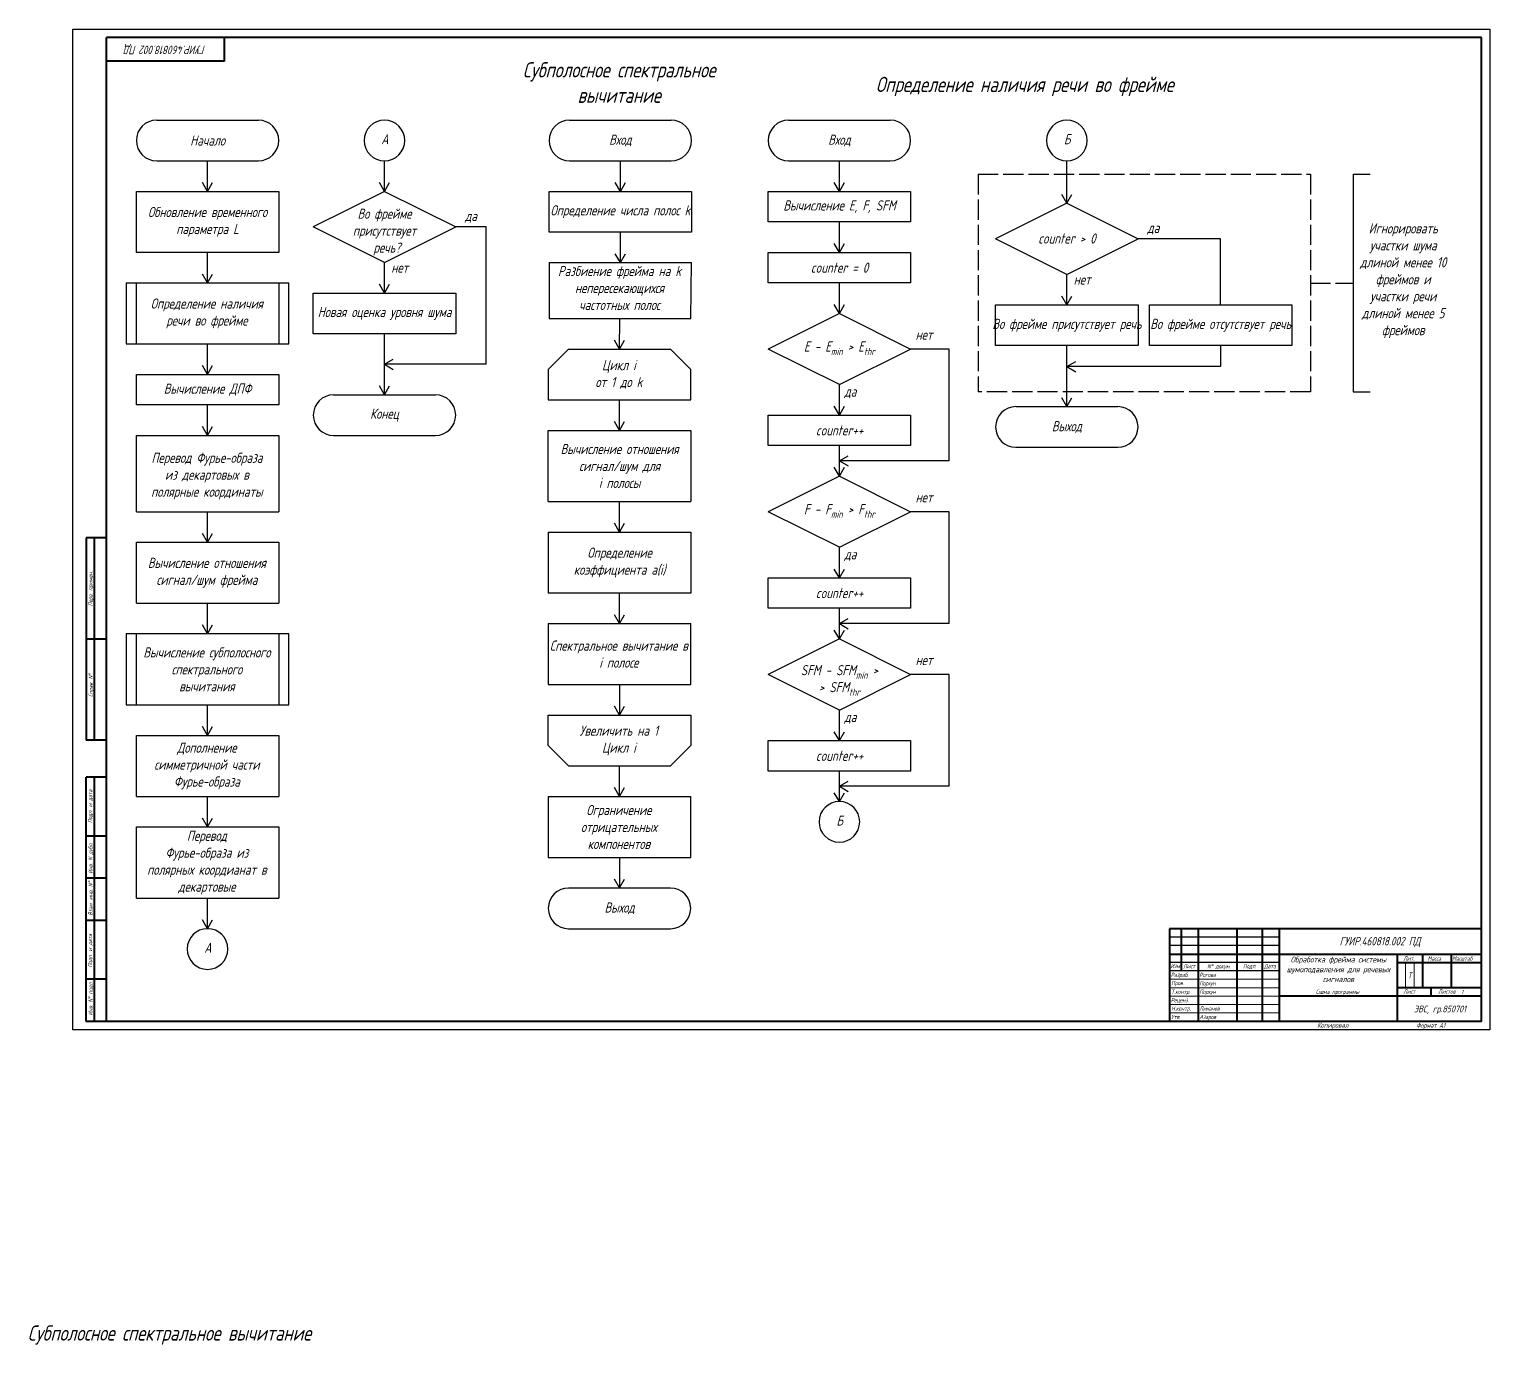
# Model space of a CAD drawing. Extents: x 100 to 3860, y -1735 to 768.
# Drawn here: x 1024 to 1891, y -137 to 644 of the extents above; entities that cross this region are included whole.
import ezdxf

# ---------------------------------------------------------------- set-up
doc = ezdxf.new("R2010")
doc.units = 0
doc.header["$MEASUREMENT"] = 0
doc.linetypes.add('ACAD_ISO02W100', pattern=[15, 12, -3])
doc.layers.get('0').update_dxf_attribs({"linetype": 'CONTINUOUS'})
doc.layers.add('KONTUR', color=7, linetype='CONTINUOUS')
for name, color, linetype, lineweight in [('Основная', 7, 'CONTINUOUS', 40), ('текст', 7, 'CONTINUOUS', 30), ('тонкая', 7, 'CONTINUOUS', 20)]:
    doc.layers.add(name, color=color, linetype=linetype, lineweight=lineweight)
doc.styles.add('стиль1', font='romans.shx', dxfattribs={"width": 0.75, "oblique": 15, "height": 3.5})

msp = doc.modelspace()

# ---------------------------------------------------------------- linework, layer by layer
for p, q in [((1099.81, 590), (1160.19, 590)), ((1344.81, 590), (1405.19, 590)), ((1474.81, 590), (1535.19, 590)), ((1099.81, 565.85), (1160.19, 565.85)), ((1130, 547.74), (1130, 565.85)), ((1235, 547.74), (1235, 565.85)), ((1344.81, 565.85), (1405.19, 565.85)), ((1375, 547.74), (1375, 565.85)), ((1474.81, 565.85), (1535.19, 565.85)), ((1505, 547.74), (1505, 565.85)), ((1640, 540.68), (1640, 565.85)), ((1810, 557.92), (1810, 428.72)), ((1810, 557.92), (1820, 557.92)), ((1087.74, 547.74), (1172.26, 547.74)), ((1087.74, 511.52), (1087.74, 547.74)), ((1130, 547.74), (1126.98, 552.97)), ((1130, 547.74), (1133.02, 552.97)), ((1172.26, 547.74), (1172.26, 511.52)), ((1235, 547.74), (1192.74, 526.61)), ((1235, 547.74), (1231.98, 552.97)), ((1235, 547.74), (1238.02, 552.97)), ((1235, 547.74), (1277.26, 526.61)), ((1332.74, 547.74), (1417.26, 547.74)), ((1332.74, 523.59), (1332.74, 547.74)), ((1375, 547.74), (1371.98, 552.97)), ((1375, 547.74), (1378.02, 552.97)), ((1417.26, 547.74), (1417.26, 523.59)), ((1462.74, 547.74), (1547.26, 547.74)), ((1462.74, 529.63), (1462.74, 547.74)), ((1505, 547.74), (1501.98, 552.97)), ((1505, 547.74), (1508.02, 552.97)), ((1547.26, 547.74), (1547.26, 529.63)), ((1640, 540.68), (1597.74, 519.55)), ((1640, 540.68), (1636.98, 545.91)), ((1640, 540.68), (1643.02, 545.91)), ((1640, 540.68), (1682.26, 519.55)), ((1547.26, 529.63), (1462.74, 529.63)), ((1505, 511.52), (1505, 529.63)), ((1235, 505.48), (1192.74, 526.61)), ((1235, 505.48), (1277.26, 526.61)), ((1295.37, 526.61), (1277.26, 526.61)), ((1295.37, 445.11), (1295.37, 526.61)), ((1417.26, 523.59), (1332.74, 523.59)), ((1375, 505.48), (1375, 523.59)), ((1172.26, 511.52), (1087.74, 511.52)), ((1130, 493.41), (1130, 511.52)), ((1462.74, 511.52), (1547.26, 511.52)), ((1462.74, 493.41), (1462.74, 511.52)), ((1505, 511.52), (1501.98, 516.75)), ((1505, 511.52), (1508.02, 516.75)), ((1547.26, 511.52), (1547.26, 493.41)), ((1640, 498.42), (1597.74, 519.55)), ((1640, 498.42), (1682.26, 519.55)), ((1731.24, 519.55), (1682.26, 519.55)), ((1731.24, 480.31), (1731.24, 519.55)), ((1235, 487.37), (1235, 505.48)), ((1332.74, 505.48), (1417.26, 505.48)), ((1332.74, 505.48), (1332.74, 472.28)), ((1375, 505.48), (1371.98, 510.71)), ((1375, 505.48), (1378.02, 510.71)), ((1416.76, 472.28), (1417.26, 505.48)), ((1130, 493.41), (1126.98, 498.63)), ((1130, 493.41), (1133.02, 498.63)), ((1640, 480.31), (1640, 498.42)), ((1081.7, 493.41), (1178.3, 493.41)), ((1081.7, 493.41), (1081.7, 457.18)), ((1087.74, 457.18), (1087.74, 493.41)), ((1172.26, 493.41), (1172.26, 457.18)), ((1178.3, 457.18), (1178.3, 493.41)), ((1192.74, 487.37), (1277.26, 487.37)), ((1192.74, 463.22), (1192.74, 487.37)), ((1235, 487.37), (1231.98, 492.6)), ((1235, 487.37), (1238.02, 492.6)), ((1277.26, 487.37), (1277.26, 463.22)), ((1547.26, 493.41), (1462.74, 493.41)), ((1505, 475.29), (1505, 493.41)), ((1640, 480.31), (1636.98, 485.54)), ((1640, 480.31), (1643.02, 485.54)), ((1505, 475.29), (1501.98, 480.52)), ((1505, 475.29), (1508.02, 480.52)), ((1597.74, 480.31), (1682.26, 480.31)), ((1597.74, 456.16), (1597.74, 480.31)), ((1682.26, 480.31), (1682.26, 456.16)), ((1688.98, 480.31), (1773.5, 480.31)), ((1688.98, 456.16), (1688.98, 480.31)), ((1773.5, 480.31), (1773.5, 456.16)), ((1332.74, 472.28), (1416.76, 472.28)), ((1374.5, 454.16), (1374.75, 472.28)), ((1505, 475.29), (1462.74, 454.16)), ((1505, 475.29), (1547.26, 454.16)), ((1277.26, 463.22), (1192.74, 463.22)), ((1235, 427), (1235, 463.22)), ((1081.7, 457.18), (1178.3, 457.18)), ((1130, 439.07), (1130, 457.18)), ((1344.31, 454.16), (1332.24, 442.09)), ((1344.31, 454.16), (1404.69, 454.16)), ((1374.5, 454.16), (1371.48, 459.39)), ((1374.5, 454.16), (1377.52, 459.39)), ((1404.69, 454.16), (1416.76, 442.09)), ((1505, 433.03), (1462.74, 454.16)), ((1505, 433.03), (1547.26, 454.16)), ((1570.12, 454.16), (1547.26, 454.16)), ((1570.12, 387.76), (1570.12, 454.16)), ((1682.26, 456.16), (1597.74, 456.16)), ((1640, 419.94), (1640, 456.16)), ((1773.5, 456.16), (1688.98, 456.16)), ((1731.24, 456.16), (1731.24, 443.68)), ((1130, 439.07), (1126.98, 444.3)), ((1130, 439.07), (1133.02, 444.3)), ((1235, 445.11), (1240.23, 448.13)), ((1235, 445.11), (1240.23, 442.09)), ((1295.37, 445.11), (1235, 445.11)), ((1332.24, 442.09), (1332.24, 423.98)), ((1416.76, 423.98), (1416.76, 442.09)), ((1640, 443.68), (1645.23, 446.69)), ((1640, 443.68), (1645.23, 440.66)), ((1731.24, 443.68), (1640, 443.68)), ((1087.74, 439.07), (1172.26, 439.07)), ((1087.74, 420.96), (1087.74, 439.07)), ((1172.26, 439.07), (1172.26, 420.96)), ((1204.81, 427), (1265.19, 427)), ((1235, 427), (1231.98, 432.23)), ((1235, 427), (1238.02, 432.23)), ((1505, 414.92), (1505, 433.03)), ((1640, 419.94), (1636.98, 425.17)), ((1640, 419.94), (1643.02, 425.17)), ((1810, 428.72), (1820, 428.72)), ((1172.26, 420.96), (1087.74, 420.96)), ((1130, 402.85), (1130, 420.96)), ((1332.24, 423.98), (1416.76, 423.98)), ((1374.5, 405.87), (1374.5, 423.98)), ((1505, 414.92), (1501.98, 420.15)), ((1505, 414.92), (1508.02, 420.15)), ((1609.81, 419.94), (1670.19, 419.94)), ((1130, 402.85), (1126.98, 408.08)), ((1130, 402.85), (1133.02, 408.08)), ((1374.5, 405.87), (1371.48, 411.1)), ((1374.5, 405.87), (1377.52, 411.1)), ((1462.74, 414.92), (1547.26, 414.92)), ((1462.74, 396.81), (1462.74, 414.92)), ((1547.26, 414.92), (1547.26, 396.81)), ((1087.74, 402.85), (1172.26, 402.85)), ((1087.74, 357.57), (1087.74, 402.85)), ((1172.26, 402.85), (1172.26, 357.57)), ((1204.81, 402.85), (1265.19, 402.85)), ((1332.24, 405.87), (1416.76, 405.87)), ((1332.24, 363.61), (1332.24, 405.87)), ((1416.76, 405.87), (1416.76, 363.61)), ((1547.26, 396.81), (1462.74, 396.81)), ((1505, 378.7), (1505, 396.81)), ((1505, 387.76), (1510.23, 390.77)), ((1609.81, 395.79), (1670.19, 395.79)), ((1505, 378.7), (1501.98, 383.93)), ((1505, 387.76), (1510.23, 384.74)), ((1570.12, 387.76), (1505, 387.76)), ((1505, 378.7), (1508.02, 383.93)), ((1505, 378.7), (1462.74, 357.57)), ((1505, 378.7), (1547.26, 357.57)), ((1087.74, 357.57), (1172.26, 357.57)), ((1130, 339.46), (1130, 357.57)), ((1332.24, 363.61), (1416.76, 363.61)), ((1374.5, 345.5), (1374.5, 363.61)), ((1505, 336.44), (1462.74, 357.57)), ((1505, 336.44), (1547.26, 357.57)), ((1570.12, 357.57), (1547.26, 357.57)), ((1570.12, 291.16), (1570.12, 357.57)), ((1374.5, 345.5), (1371.48, 350.72)), ((1374.5, 345.5), (1377.52, 350.72)), ((1087.74, 339.46), (1172.26, 339.46)), ((1087.74, 303.24), (1087.74, 339.46)), ((1130, 339.46), (1126.98, 344.69)), ((1130, 339.46), (1133.02, 344.69)), ((1172.26, 339.46), (1172.26, 303.24)), ((1332.24, 345.5), (1416.76, 345.5)), ((1332.24, 345.5), (1332.24, 309.27)), ((1416.76, 345.5), (1416.76, 309.27)), ((1505, 318.33), (1505, 336.44)), ((1505, 318.33), (1501.98, 323.56)), ((1505, 318.33), (1508.02, 323.56)), ((1462.74, 318.33), (1547.26, 318.33)), ((1462.74, 300.22), (1462.74, 318.33)), ((1547.26, 318.33), (1547.26, 300.22)), ((1416.76, 309.27), (1332.24, 309.27)), ((1374.5, 291.16), (1374.5, 309.27)), ((1087.74, 303.24), (1172.26, 303.24)), ((1130, 285.12), (1130, 303.24)), ((1374.5, 291.16), (1371.48, 296.39)), ((1374.5, 291.16), (1377.52, 296.39)), ((1547.26, 300.22), (1462.74, 300.22)), ((1505, 282.11), (1505, 300.22)), ((1130, 285.12), (1126.98, 290.35)), ((1130, 285.12), (1133.02, 290.35)), ((1332.24, 291.16), (1416.76, 291.16)), ((1332.24, 291.16), (1332.24, 254.94)), ((1416.76, 254.94), (1416.76, 291.16)), ((1505, 282.11), (1501.98, 287.33)), ((1505, 291.16), (1510.23, 294.18)), ((1505, 291.16), (1510.23, 288.14)), ((1570.12, 291.16), (1505, 291.16)), ((1505, 282.11), (1508.02, 287.33)), ((1081.7, 285.12), (1081.7, 242.86)), ((1178.3, 285.12), (1081.7, 285.12)), ((1087.74, 242.86), (1087.74, 285.12)), ((1172.26, 285.12), (1172.26, 242.86)), ((1178.3, 242.86), (1178.3, 285.12)), ((1505, 282.11), (1462.74, 260.98)), ((1505, 282.11), (1547.26, 260.98)), ((1505, 239.85), (1462.74, 260.98)), ((1505, 239.85), (1547.26, 260.98)), ((1570.12, 260.98), (1547.26, 260.98)), ((1570.12, 194.57), (1570.12, 260.98)), ((1332.24, 254.94), (1416.76, 254.94)), ((1374.5, 254.94), (1374.5, 236.83)), ((1081.7, 242.86), (1178.3, 242.86)), ((1130, 224.75), (1130, 242.86)), ((1332.24, 218.72), (1332.24, 236.83)), ((1332.24, 236.83), (1416.76, 236.83)), ((1374.5, 236.83), (1371.48, 242.06)), ((1374.5, 236.83), (1377.52, 242.06)), ((1416.76, 236.83), (1416.76, 218.72)), ((1505, 221.73), (1505, 239.85)), ((1130, 224.75), (1126.98, 229.98)), ((1130, 224.75), (1133.02, 229.98)), ((1505, 221.73), (1501.98, 226.96)), ((1505, 221.73), (1508.02, 226.96)), ((1087.74, 224.75), (1172.26, 224.75)), ((1087.74, 188.53), (1087.74, 224.75)), ((1172.26, 224.75), (1172.26, 188.53)), ((1344.31, 206.64), (1332.24, 218.72)), ((1404.69, 206.64), (1416.76, 218.72)), ((1462.74, 221.73), (1547.26, 221.73)), ((1462.74, 203.62), (1462.74, 221.73)), ((1547.26, 221.73), (1547.26, 203.62)), ((1344.31, 206.64), (1404.69, 206.64)), ((1374.5, 188.53), (1374.5, 206.64)), ((1547.26, 203.62), (1462.74, 203.62)), ((1505, 185.51), (1505, 203.62)), ((1374.5, 188.53), (1371.48, 193.76)), ((1374.5, 188.53), (1377.52, 193.76)), ((1505, 185.51), (1501.98, 190.74)), ((1505, 194.57), (1510.23, 197.59)), ((1505, 194.57), (1510.23, 191.55)), ((1570.12, 194.57), (1505, 194.57)), ((1505, 185.51), (1508.02, 190.74)), ((1087.74, 188.53), (1172.26, 188.53)), ((1130, 170.42), (1130, 188.53)), ((1332.24, 188.53), (1416.76, 188.53)), ((1332.24, 188.53), (1332.24, 152.31)), ((1416.76, 152.31), (1416.76, 188.53)), ((1130, 170.42), (1126.98, 175.65)), ((1130, 170.42), (1133.02, 175.65)), ((1087.74, 170.42), (1172.26, 170.42)), ((1087.74, 128.16), (1087.74, 170.42)), ((1172.26, 170.42), (1172.26, 128.16)), ((1332.24, 152.31), (1416.76, 152.31)), ((1374.5, 152.31), (1374.5, 134.2)), ((1374.5, 134.2), (1371.48, 139.42)), ((1374.5, 134.2), (1377.52, 139.42)), ((1344.31, 134.2), (1404.69, 134.2)), ((1087.74, 128.16), (1172.26, 128.16)), ((1130, 110.05), (1130, 128.16)), ((1130, 110.05), (1126.98, 115.28)), ((1130, 110.05), (1133.02, 115.28)), ((1344.31, 110.05), (1404.69, 110.05)), ((1766, 105), (1701, 105)), ((1766, 100), (1701, 100)), ((1766, 90), (1701, 90)), ((1766, 85), (1701, 85)), ((1836, 55), (1836, 55))]:
    msp.add_line(p, q)
at = {"linetype": 'ACAD_ISO02W100'}
for p, q in [((1587.28, 557.92), (1784.51, 557.92)), ((1587.28, 557.92), (1587.28, 428.72)), ((1784.51, 557.92), (1784.51, 428.72)), ((1784.51, 493.32), (1810, 493.32)), ((1784.51, 428.72), (1587.28, 428.72))]:
    msp.add_line(p, q, dxfattribs=at)
for centre, start, end in [((1099.81, 577.93), 90, 270), ((1160.19, 577.93), 270, 90), ((1235, 577.93), 90, 270), ((1235, 577.93), 270, 90), ((1344.81, 577.93), 90, 270), ((1405.19, 577.93), 270, 90), ((1474.81, 577.93), 90, 270), ((1535.19, 577.93), 270, 90), ((1640, 577.93), 90, 270), ((1640, 577.93), 270, 90), ((1204.81, 414.92), 90, 270), ((1265.19, 414.92), 270, 90), ((1609.81, 407.86), 90, 270), ((1670.19, 407.86), 270, 90), ((1505, 173.44), 90, 270), ((1505, 173.44), 270, 90), ((1344.31, 122.12), 90, 270), ((1404.69, 122.12), 270, 90), ((1130, 97.97), 90, 270), ((1130, 97.97), 270, 90)]:
    msp.add_arc(centre, 12.07, start, end)
at = {"layer": 'KONTUR'}
for p, q in [((1050, 50), (1050, 644)), ((1050, 644), (1891, 644)), ((1891, 644), (1891, 50)), ((1891, 50), (1050, 50))]:
    msp.add_line(p, q, dxfattribs=at)
at = {"layer": 'Основная'}
for p, q in [((1070, 95), (1070, 639)), ((1886, 639), (1070, 639)), ((1140, 625), (1140, 639)), ((1886, 55), (1886, 639)), ((1140, 625), (1070, 625)), ((1058, 342), (1058, 222)), ((1070, 342), (1058, 342)), ((1063, 222), (1063, 342)), ((1070, 282), (1058, 282)), ((1070, 222), (1058, 222)), ((1058, 55), (1058, 200)), ((1070, 200), (1058, 200)), ((1063, 55), (1063, 200)), ((1070, 165), (1058, 165)), ((1070, 140), (1058, 140)), ((1070, 115), (1058, 115)), ((1701, 110), (1701, 55)), ((1886, 110), (1701, 110)), ((1708, 85), (1708, 110)), ((1718, 110), (1718, 55)), ((1741, 55), (1741, 110)), ((1756, 110), (1756, 55)), ((1766, 110), (1766, 55)), ((1070, 55), (1070, 95)), ((1701, 95), (1886, 95)), ((1836, 95), (1836, 55)), ((1836, 90), (1886, 90)), ((1851, 95), (1851, 75)), ((1868, 95), (1868, 75)), ((1070, 80), (1058, 80)), ((1886, 70), (1766, 70)), ((1886, 75), (1836, 75)), ((1856, 75), (1856, 70)), ((1886, 55), (1058, 55))]:
    msp.add_line(p, q, dxfattribs=at)
at = {"layer": 'тонкая'}
for p, q in [((1840.99, 89.79), (1840.99, 75)), ((1846.07, 89.79), (1846.07, 75)), ((1701, 80), (1766, 80)), ((1766, 75), (1701, 75)), ((1766, 70), (1701, 70))]:
    msp.add_line(p, q, dxfattribs=at)
for points in [[(1701, 65), (1766, 65)], [(1701, 60), (1766, 60)]]:
    msp.add_lwpolyline(points, dxfattribs=at)

# ---------------------------------------------------------------- texts
at = {"layer": 'текст', "style": 'стиль1', "oblique": 15, "width": 0.75}
for s, p in [('Перв. примен.', (1061.75, 301.51)), ('Справ. N%%d', (1061.91, 247.63)), ('Подп. и дата', (1061.57, 172.77)), ('Инв. N дубл.', (1061.82, 142.75)), ('Взам. инв. N%%d', (1061.82, 117.82)), ('Подп. и дата', (1061.52, 87.03)), ('Инв. N%%d подл.', (1061.82, 58.57))]:
    msp.add_text(s, height=2.5, rotation=90, dxfattribs=at).set_placement(p)
for s, height, p in [('Изм', 2.5, (1701.55, 86.61)), ('Лист', 2.5, (1709.02, 86.46)), ('N%%d докум. ', 2.5, (1723.3, 86.46)), ('Подп.', 2.5, (1744.56, 86.46)), ('Дата', 2.5, (1757.01, 86.46)), ('Лит.', 2.5, (1839.72, 91.07)), ('Масса', 2.5, (1854.09, 91.07)), ('Масштаб', 2.5, (1868.68, 91.07)), ('Разраб.', 2.5, (1701.66, 81.36)), ('Пров.', 2.5, (1701.96, 76.53)), ('Рогова', 2.5, (1718.66, 81.36)), ('Порхун', 2.5, (1718.66, 76.36)), ('Т.контр.', 2.5, (1701.96, 71.33)), ('Порхун', 2.5, (1718.66, 71.36)), ('Лист', 2.5, (1839.72, 71.45)), ('Листов', 2.5, (1860.44, 71.45)), ('Реценз.', 2.5, (1701.66, 66.36)), ('Н.контр.', 2.5, (1701.96, 61.41)), ('Лихачев', 2.5, (1718.66, 61.36)), ('Утв.', 2.5, (1701.96, 56.39)), ('Азаров', 2.5, (1718.66, 56.36)), ('Копировал', 3, (1788.54, 51.25)), ('Формат А1', 2.75, (1847.46, 51.25))]:
    msp.add_text(s, height=height, dxfattribs=at).set_placement(p)
at = {"layer": 'текст', "insert": (1104.77, 632.22), "char_height": 5, "attachment_point": 5, "rotation": 180, "style": 'стиль1'}
msp.add_mtext_dynamic_manual_height_columns('\\pxqc,t13;ГУИР.460818.002 ПД', width=119.6512, gutter_width=75, heights=[14.84], dxfattribs=at)
at = {"layer": 'текст', "attachment_point": 5, "style": 'стиль1'}
for s, width, gutter_width, heights, insert, char_height in [('\\pxqc;Субполосное спектральное вычитание', 148.2815, 10.56, [45.18], (1374.25, 612.35), 9.0557), ('\\pxqc;Определение наличия речи во фрейме', 224.7852, 10.56, [33.47], (1615, 610), 9.0557), ('Начало', 60.4494, 10.56, [6.31], (1130, 577.93), 6.037), ('\\pxqc;А', 17.9165, 10.56, [8.59], (1235.16, 578.72), 6.037), ('\\pxqc;Вход', 60.4494, 10.56, [6.31], (1375, 577.93), 6.037), ('\\pxqc;Вход', 60.4494, 10.56, [6.31], (1505, 577.93), 6.037), ('\\pxqc;Б', 17.9165, 10.56, [8.59], (1640.16, 578.72), 6.037), ('\\pxqc;Обновление временного параметра L', 83.7256, 10.56, [28.67], (1130, 529.63), 6.0371), ('\\pxqc;Во фрейме \\P\\pq*;присутствует \\P\\pqc; речь?', 83.7256, 10.56, [45.96], (1235, 523.59), 6.0371), ('\\pxqc;Определение числа полос k', 85.5212, 10.56, [41.41], (1375, 535.67), 6.0371), ('\\pxqc;Вычисление E, F, SFM', 83.7256, 10.56, [23.49], (1505.04, 538.68), 6.0371), ('\\pxqc;да', 17.9165, 10.56, [8.59], (1286.32, 532.65), 6.037), ('\\pxqc;counter > 0', 83.7256, 10.56, [35.86], (1640, 519.77), 6.0371), ('\\pxqc;да', 17.9165, 10.56, [8.59], (1691.32, 525.59), 6.037), ('\\pxqc;Игнорировать участки шума длиной менее 10 фреймов и участки речи длиной менее 5 фреймов', 57.0527, 10.56, [124.44], (1839.59, 494.74), 6.0371), ('\\pxqc;нет', 17.9165, 10.56, [8.59], (1244.06, 502.46), 6.037), ('\\pxqc;Разбиение фрейма на k непересекающихся частотных полос', 85.5212, 10.56, [26.85], (1374.5, 490.39), 6.0371), ('\\pxqc;counter = 0', 83.7256, 10.56, [23.49], (1505.04, 502.46), 6.0371), ('\\pxqc;нет', 17.9165, 10.56, [8.59], (1649.06, 495.4), 6.037), ('\\pxqc;Определение наличия речи во фрейме', 83.7256, 10.56, [34.51], (1129.6, 475.29), 6.0371), ('\\pxqc;Новая оценка уровня шума', 84.0752, 10.56, [42.7], (1235.04, 475.29), 6.0371), ('\\pxqc;Во фрейме присутствует речь', 84.0752, 10.56, [42.7], (1640.04, 468.24), 6.0371), ('\\pxqc;Во фрейме отсутствует речь', 84.0752, 10.56, [42.7], (1731.28, 468.24), 6.0371), ('\\pxqc;нет', 17.9165, 10.56, [8.59], (1555.22, 462.69), 6.037), ('\\A1;\\pxqc;E - E{\\H0.7x;\\S^ min;} > E{\\H0.7x;\\S^ thr;}', 83.7256, 10.56, [37], (1505, 454.62), 6.0371), ('\\pxqc;Цикл i\\Pот 1 до k', 83.7256, 10.56, [23.49], (1374.1, 439.07), 6.0371), ('\\pxqc;Вычисление ДПФ', 83.7256, 10.56, [23.49], (1130.04, 430.02), 6.0371), ('\\pxqc;да', 17.9165, 10.56, [8.59], (1511.5, 428.45), 6.037), ('\\pxqc;Конец', 60.4494, 10.56, [6.31], (1235, 414.92), 6.0371), ('\\pxqc;counter++', 83.7256, 10.56, [23.49], (1505.04, 405.87), 6.0371), ('\\pxqc;Выход', 60.4494, 10.56, [6.31], (1640, 407.86), 6.0371), ('\\pxqc;Перевод Фурье-образа из декартовых в полярные координаты ', 81.5821, 10.56, [48.83], (1129.6, 378.7), 6.0371), ('\\pxqc;Вычисление отношения сигнал/шум для \\Pi полосы', 83.7256, 10.56, [54.25], (1374.54, 384.74), 6.0371), ('\\pxqc;нет', 17.9165, 10.56, [8.59], (1555.22, 366.1), 6.037), ('\\A1;\\pxqc;F - F{\\H0.7x;\\S^ min;} > F{\\H0.7x;\\S^ thr;}', 83.7256, 10.56, [37], (1505, 358.02), 6.0371), ('\\pxqc;Вычисление отношения сигнал/шум фрейма', 83.7256, 10.56, [34.51], (1129.6, 321.35), 6.0371), ('\\pxqc;Определение коэффициента a(i) ', 83.7256, 10.56, [31.41], (1374.54, 327.38), 6.0371), ('\\pxqc;да', 17.9165, 10.56, [8.59], (1511.5, 331.85), 6.037), ('\\pxqc;counter++', 83.7256, 10.56, [23.49], (1505.04, 309.27), 6.0371), ('\\pxqc;Спектральное вычитание в \\Pi полосе', 79.2948, 10.56, [31.41], (1374.1, 273.05), 6.0371), ('\\pxqc;Вычисление субполосного спектрального вычитания', 83.7256, 10.56, [39.26], (1129.6, 263.99), 6.0371), ('\\pxqc;нет', 17.9165, 10.56, [8.59], (1555.22, 269.5), 6.037), ('\\A1;\\pxqc;SFM - SFM{\\H0.7x;\\S^ min;} >\\P> SFM{\\H0.7x;\\S^ thr;}', 83.7256, 10.56, [37], (1505, 257.43), 6.0371), ('\\pxqc;да', 17.9165, 10.56, [8.59], (1511.5, 235.26), 6.037), ('\\pxqc;Увеличить на 1\\PЦикл i', 83.7256, 10.56, [23.49], (1374.1, 221.73), 6.0371), ('\\pxqc;Дополнение симметричной части Фурье-образа', 83.7256, 10.56, [34.51], (1129.6, 206.64), 6.0371), ('\\pxqc;counter++', 83.7256, 10.56, [23.49], (1505.04, 212.68), 6.0371), ('\\pxqc;Ограничение отрицательных компонентов', 79.2948, 10.56, [31.41], (1374.1, 170.42), 6.0371), ('\\pxqc;Б', 17.9165, 10.56, [8.59], (1505.16, 174.23), 6.037), ('\\pxqc;Перевод \\PФурье-образа из полярных коордианат в декартовые ', 83.7256, 10.56, [40.31], (1129.6, 149.29), 6.0371), ('\\pxqc;Выход', 60.4494, 10.56, [6.31], (1374.5, 122.12), 6.0371), ('\\pxqc,t13;ГУИР.460818.002 ПД', 119.6512, 75, [14.84], (1825.83, 102.11), 5), ('\\pxqc;А', 17.9165, 10.56, [8.59], (1130.16, 98.76), 6.037), ('\\pxqc,t13;Обработка фрейма системы шумоподавления для речевых сигналов', 69.983, 75, [26.55], (1801.17, 85.9), 3.5), ('\\pxqc;Т', 5.0097, 17.5, [14.69], (1843.49, 82.4), 3.5), ('\\pxqc,t13;Схема программы', 68.0243, 75, [0], (1800.63, 72.24), 2.5), ('1', 7.152, 17.5, [3.18], (1874.67, 72.5), 2.5), ('\\pxqc,t13;ЭВС, гр.850701', 68.0243, 75, [16.93], (1861.46, 61.85), 4), ('\\pxqc;Субполосное спектральное вычитание', 186.2589, 10.56, [45.18], (1107.35, -131.21), 9.0557)]:
    msp.add_mtext_dynamic_manual_height_columns(s, width=width, gutter_width=gutter_width, heights=heights, dxfattribs=dict(at, insert=insert, char_height=char_height))

doc.saveas('drawing.dxf')
